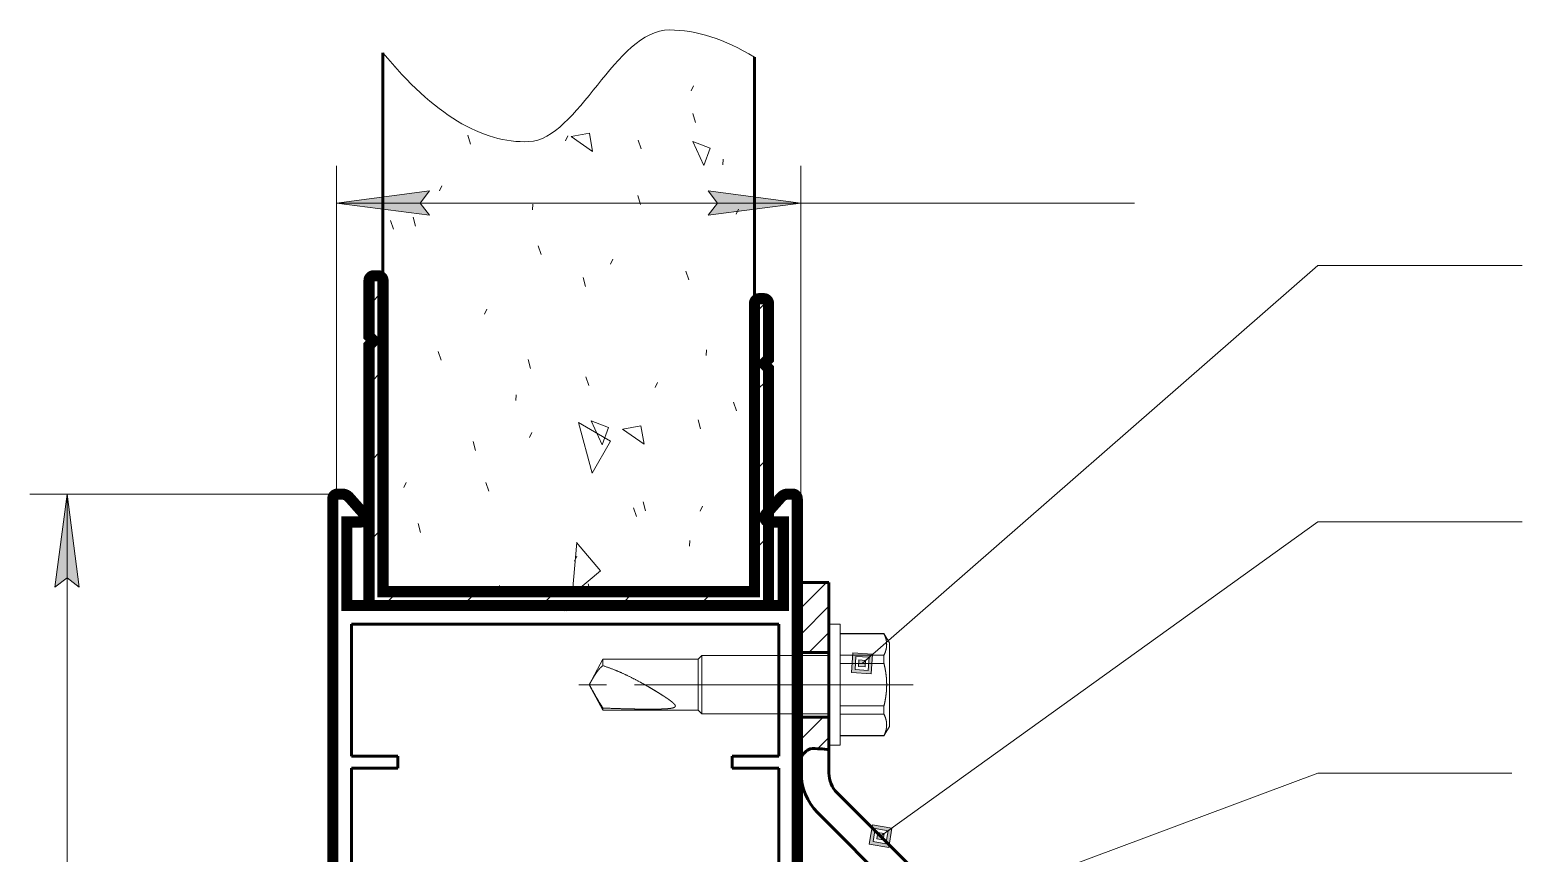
# Model space of a CAD drawing. Header units: millimetres. Extents: x 0 to 841, y 0 to 594.
# Drawn here: x 50.8 to 131.1, y 127.2 to 171.5 of the extents above; entities that cross this region are included whole.
import ezdxf

# ---------------------------------------------------------------- set-up
doc = ezdxf.new("R2010")
doc.units = ezdxf.units.MM
for name, pattern in [('K5LT32768', [0]), ('K5LT32770', [0]), ('K5LT_AXLED', [19.5, 15, -1.5, 1.5, -1.5]), ('K5LT_BASIC', [0]), ('K5LT_THIN', [0]), ('K5LT_THIN_INCLUDED_TO_HATCHING', [0])]:
    doc.linetypes.add(name, pattern=pattern)
doc.layers.add('Системный слой', color=7, linetype='Continuous')

# ---------------------------------------------------------------- blocks, each defined once
blk = doc.blocks.new('U87')
at = {"layer": 'Системный слой', "color": 30, "linetype": 'K5LT_AXLED', "lineweight": 18, "true_color": 0xff8000}
for p, q in [((94.434, 139.026), (96.795, 139.026)), ((94.434, 139.013), (96.795, 139.013)), ((96.795, 139.026), (97.084, 138.526)), ((96.795, 139.013), (96.795, 139.026)), ((81.665, 137.651), (80.934, 136.276)), ((86.784, 137.651), (81.665, 137.651)), ((81.665, 137.651), (81.665, 137.299)), ((86.984, 137.851), (86.784, 137.651)), ((86.784, 134.901), (86.784, 137.651)), ((93.834, 137.851), (86.984, 137.851)), ((86.984, 137.851), (86.984, 134.701)), ((94.434, 137.868), (96.795, 137.868)), ((94.434, 137.421), (96.795, 137.421)), ((96.795, 137.421), (96.795, 137.868)), ((81.665, 134.901), (80.934, 136.276)), ((81.665, 135.019), (81.665, 134.901)), ((94.434, 135.13), (96.795, 135.13)), ((96.795, 134.683), (96.795, 135.13)), ((86.784, 134.901), (81.665, 134.901)), ((86.984, 134.701), (86.784, 134.901)), ((93.834, 134.701), (86.984, 134.701)), ((94.434, 134.683), (96.795, 134.683)), ((94.434, 133.538), (96.795, 133.538)), ((94.434, 133.526), (96.795, 133.526)), ((96.795, 133.526), (97.084, 134.026)), ((96.795, 133.526), (96.795, 133.538)), ((93.834, 133.026), (94.434, 133.026))]:
    blk.add_line(p, q, dxfattribs=at)
for points, knots in [([(96.795, 137.868), (96.825, 137.93), (96.865, 138.025), (96.903, 138.152), (96.924, 138.248), (96.937, 138.344), (96.941, 138.44), (96.937, 138.537), (96.924, 138.633), (96.903, 138.729), (96.865, 138.856), (96.826, 138.951), (96.795, 139.013)], [0, 0, 0, 0, 2.165084, 3.247765, 4.330633, 5.413593, 6.496834, 7.58026, 8.663966, 9.747765, 10.83175, 13, 13, 13, 13]), ([(96.94, 136.276), (96.94, 136.373), (96.935, 136.517), (96.918, 136.725), (96.895, 136.916), (96.855, 137.154), (96.818, 137.327), (96.795, 137.421)], [0, 0, 0, 0, 2, 3, 4.333333, 6, 8, 8, 8, 8]), ([(80.934, 136.276), (80.966, 136.335), (81.016, 136.427), (81.089, 136.557), (81.157, 136.672), (81.236, 136.8), (81.321, 136.929), (81.406, 137.043), (81.48, 137.131), (81.566, 137.221), (81.626, 137.272), (81.665, 137.299)], [0, 0, 0, 0, 1.504176, 2.392626, 3.46464, 4.710724, 6.206453, 7.620947, 8.883179, 9.895758, 12, 12, 12, 12]), ([(81.665, 137.299), (81.856, 137.238), (82.191, 137.117), (82.691, 136.905), (83.167, 136.68), (83.637, 136.434), (84.038, 136.209), (84.339, 136.032), (84.549, 135.906), (84.703, 135.81), (84.83, 135.73), (84.946, 135.656), (85.05, 135.587), (85.142, 135.525), (85.221, 135.47), (85.29, 135.42), (85.348, 135.376), (85.398, 135.336), (85.442, 135.298), (85.48, 135.263), (85.513, 135.228), (85.534, 135.2), (85.548, 135.179), (85.557, 135.161), (85.563, 135.142), (85.565, 135.122), (85.561, 135.103), (85.551, 135.085), (85.534, 135.068), (85.509, 135.052), (85.476, 135.038), (85.435, 135.025), (85.388, 135.014), (85.334, 135.004), (85.268, 134.995), (85.19, 134.987), (85.096, 134.979), (84.984, 134.973), (84.851, 134.967), (84.695, 134.963), (84.519, 134.96), (84.337, 134.959), (84.158, 134.958), (83.979, 134.959), (83.782, 134.961), (83.558, 134.963), (83.297, 134.968), (82.899, 134.976), (82.349, 134.992), (81.9, 135.009), (81.665, 135.019)], [0, 0, 0, 0, 3.695674, 6.493974, 9.736498, 13.007954, 15.764358, 17.743186, 19.110548, 20.060766, 20.959179, 21.769647, 22.543978, 23.218085, 23.828109, 24.346105, 24.836155, 25.252922, 25.624352, 26.024358, 26.379929, 26.691066, 26.874208, 27.047701, 27.238697, 27.448683, 27.667991, 27.867967, 28.079474, 28.320733, 28.601801, 28.89542, 29.204128, 29.546194, 29.941906, 30.417557, 30.96798, 31.628115, 32.389595, 33.304905, 34.368495, 35.451313, 36.479219, 37.489156, 38.581158, 39.912937, 41.402425, 43.125267, 46.873525, 51, 51, 51, 51]), ([(81.665, 135.019), (81.61, 135.103), (81.493, 135.29), (81.342, 135.544), (81.213, 135.768), (81.088, 135.993), (80.995, 136.163), (80.934, 136.276)], [0, 0, 0, 0, 1.82277, 3.891909, 4.975416, 6.027865, 8, 8, 8, 8]), ([(96.795, 135.13), (96.818, 135.224), (96.855, 135.397), (96.895, 135.635), (96.918, 135.826), (96.935, 136.034), (96.94, 136.179), (96.94, 136.276)], [0, 0, 0, 0, 2, 3.666667, 5, 6, 8, 8, 8, 8]), ([(96.795, 133.538), (96.825, 133.6), (96.865, 133.695), (96.903, 133.822), (96.924, 133.918), (96.937, 134.014), (96.941, 134.11), (96.937, 134.207), (96.924, 134.303), (96.903, 134.399), (96.865, 134.526), (96.826, 134.621), (96.795, 134.683)], [0, 0, 0, 0, 2.165084, 3.247765, 4.330633, 5.413593, 6.496834, 7.58026, 8.663966, 9.747765, 10.83175, 13, 13, 13, 13])]:
    blk.add_open_spline(points, degree=3, knots=knots, dxfattribs=at)
blk.add_open_spline([(97.084, 134.026), (97.084, 136.276), (97.084, 138.526)], degree=1, dxfattribs=at)

msp = doc.modelspace()

# ---------------------------------------------------------------- hatches: boundary and pattern name
at = {"layer": 'Системный слой'}
for points in [[(72.327, 161.543), (71.827, 162.201), (72.327, 162.859), (67.327, 162.201)], [(92.327, 162.201), (87.327, 162.859), (87.827, 162.201), (87.327, 161.543)], [(53.476, 141.533), (52.818, 146.533), (52.159, 141.533), (52.818, 142.033)]]:
    msp.add_hatch(color=7, dxfattribs=at).paths.add_polyline_path(points)
h = msp.add_hatch(dxfattribs=at)
h.set_pattern_fill('Металл', angle=45, style=0, pattern_type=0)
h.set_pattern_definition([(45, (0, 0), (-0.707107, 0.707107), [])])
h.paths.add_polyline_path([(92.334, 141.776), (92.334, 139.276), (92.334, 138.006), (93.834, 138.006), (93.834, 139.276), (93.834, 141.776)])
h.paths.add_polyline_path([(92.334, 134.526), (92.334, 132.341), (92.824, 132.823), (93.351, 132.823), (93.834, 132.803), (93.834, 134.526)])
h = msp.add_hatch(color=7, dxfattribs=at)
h.paths.add_polyline_path([(96.108, 136.856), (96.18, 137.914), (95.122, 137.986), (95.05, 136.928)])
h.paths.add_polyline_path([(95.992, 137.75), (95.944, 137.044), (95.238, 137.093), (95.286, 137.798)])
h.paths.add_polyline_path([(95.803, 137.586), (95.779, 137.233), (95.426, 137.257), (95.45, 137.61)])
h = msp.add_hatch(color=7, dxfattribs=at)
h.paths.add_polyline_path([(97.048, 127.511), (97.22, 128.558), (96.173, 128.729), (96.002, 127.683)])
h.paths.add_polyline_path([(97.017, 128.412), (96.903, 127.714), (96.205, 127.829), (96.319, 128.526)])
h.paths.add_polyline_path([(96.814, 128.266), (96.757, 127.917), (96.408, 127.974), (96.465, 128.323)])

# ---------------------------------------------------------------- linework, layer by layer
at = {"layer": 'Системный слой', "color": 5, "linetype": 'K5LT_BASIC', "lineweight": 60, "true_color": 0x0000ff}
for p, q in [((69.827, 158.033), (69.827, 170.283)), ((89.827, 156.802), (89.827, 170.052)), ((93.834, 141.776), (92.334, 141.776)), ((92.334, 139.276), (92.334, 141.776)), ((93.834, 141.776), (93.834, 139.276)), ((79.377, 140.533), (79.627, 140.283)), ((79.627, 140.283), (79.877, 140.533)), ((68.127, 132.433), (68.127, 139.533)), ((68.127, 139.533), (91.127, 139.533)), ((91.127, 139.533), (91.127, 132.433)), ((92.334, 139.276), (92.334, 137.851)), ((93.834, 139.276), (93.834, 131.518)), ((92.327, 138.006), (93.834, 138.006)), ((92.334, 134.701), (92.334, 131.518)), ((92.334, 134.526), (93.834, 134.526)), ((70.627, 132.433), (68.127, 132.433)), ((68.127, 121.283), (68.127, 131.783)), ((68.127, 131.783), (70.627, 131.783)), ((70.627, 131.783), (70.627, 132.433)), ((91.127, 132.433), (88.627, 132.433)), ((88.627, 132.433), (88.627, 131.783)), ((88.627, 131.783), (91.127, 131.783)), ((91.127, 131.783), (91.127, 121.283)), ((94.273, 130.458), (98.948, 125.783)), ((93.213, 129.397), (97.888, 124.722))]:
    msp.add_line(p, q, dxfattribs=at)
at = {"layer": 'Системный слой', "color": 7, "linetype": 'K5LT32770', "lineweight": 18}
for p, q in [((70.458, 169.507), (70.47, 169.533)), ((86.419, 168.243), (86.546, 168.515)), ((86.641, 166.543), (86.512, 167.026)), ((74.533, 165.369), (74.403, 165.852)), ((79.648, 165.553), (79.775, 165.825)), ((80.935, 165.963), (79.95, 165.789)), ((81.109, 164.977), (79.951, 165.788)), ((81.109, 164.978), (80.935, 165.963)), ((83.727, 165.11), (83.556, 165.58)), ((87.098, 164.224), (86.5, 165.506)), ((87.443, 165.162), (86.504, 165.504)), ((87.101, 164.222), (87.443, 165.162)), ((88.119, 164.255), (88.145, 164.554)), ((72.877, 162.863), (73.003, 163.134)), ((83.684, 162.127), (83.554, 162.61)), ((77.87, 161.839), (77.896, 162.138)), ((88.838, 161.599), (88.965, 161.871)), ((70.4, 160.792), (70.229, 161.262)), ((71.575, 160.953), (71.445, 161.436)), ((78.346, 159.427), (78.175, 159.897)), ((82.066, 158.908), (82.193, 159.18)), ((86.292, 158.063), (86.121, 158.533)), ((80.726, 157.711), (80.596, 158.194)), ((75.295, 156.218), (75.422, 156.49)), ((87.222, 153.994), (87.248, 154.293)), ((89.827, 154.654), (89.747, 154.952)), ((72.965, 153.744), (72.794, 154.214)), ((77.768, 153.295), (77.638, 153.778)), ((80.911, 152.38), (80.74, 152.85)), ((76.972, 151.578), (76.998, 151.877)), ((84.485, 152.264), (84.612, 152.536)), ((88.857, 151.015), (88.686, 151.485)), ((82.078, 149.39), (80.346, 150.39)), ((81.08, 147.658), (80.348, 150.39)), ((81.625, 149.19), (81.028, 150.471)), ((81.971, 150.127), (81.031, 150.469)), ((86.919, 150.053), (86.789, 150.536)), ((77.714, 149.573), (77.84, 149.845)), ((81.629, 149.187), (81.971, 150.127)), ((83.886, 149.22), (82.728, 150.031)), ((83.713, 150.206), (82.729, 150.032)), ((83.887, 149.221), (83.713, 150.206)), ((74.81, 148.879), (74.681, 149.362)), ((81.078, 147.658), (82.078, 149.39)), ((70.942, 146.883), (71.069, 147.155)), ((75.531, 146.697), (75.36, 147.166)), ((83.476, 145.332), (83.305, 145.802)), ((83.961, 145.637), (83.832, 146.119)), ((86.903, 145.619), (87.03, 145.891)), ((71.852, 144.463), (71.723, 144.946)), ((80.022, 141.283), (80.254, 143.935)), ((81.538, 142.403), (80.252, 143.935)), ((86.324, 143.733), (86.35, 144.032)), ((80.132, 142.929), (80.259, 143.201)), ((80.203, 141.283), (81.538, 142.403)), ((70.052, 141.283), (69.979, 141.483)), ((76.074, 141.317), (76.1, 141.616)), ((80.986, 141.283), (80.874, 141.703))]:
    msp.add_line(p, q, dxfattribs=at)
at = {"layer": 'Системный слой', "color": 7, "linetype": 'K5LT_THIN', "lineweight": 18}
for p, q in [((67.327, 146.283), (67.327, 164.201)), ((92.327, 146.283), (92.327, 164.201)), ((67.327, 162.201), (72.327, 162.859)), ((72.327, 162.859), (71.827, 162.201)), ((87.827, 162.201), (87.327, 162.859)), ((87.327, 162.859), (92.327, 162.201)), ((72.327, 161.543), (67.327, 162.201)), ((67.327, 162.201), (92.327, 162.201)), ((71.827, 162.201), (72.327, 161.543)), ((92.327, 162.201), (87.327, 161.543)), ((87.327, 161.543), (87.827, 162.201)), ((92.327, 162.201), (110.275, 162.201)), ((120.154, 158.833), (95.615, 137.421)), ((120.154, 158.833), (131.147, 158.833)), ((67.577, 146.533), (50.818, 146.533)), ((52.159, 141.533), (52.818, 146.533)), ((52.818, 146.533), (53.476, 141.533)), ((52.818, 146.533), (52.818, 106.533)), ((120.154, 145.033), (96.611, 128.12)), ((120.154, 145.033), (131.147, 145.033)), ((52.818, 142.033), (52.159, 141.533)), ((53.476, 141.533), (52.818, 142.033)), ((95.122, 137.986), (95.05, 136.928)), ((96.18, 137.914), (95.122, 137.986)), ((95.286, 137.798), (95.238, 137.093)), ((95.992, 137.75), (95.286, 137.798)), ((95.45, 137.61), (95.426, 137.257)), ((95.803, 137.586), (95.45, 137.61)), ((95.779, 137.233), (95.803, 137.586)), ((95.803, 137.586), (95.992, 137.75)), ((95.944, 137.044), (95.992, 137.75)), ((95.992, 137.75), (96.18, 137.914)), ((96.108, 136.856), (96.18, 137.914)), ((95.05, 136.928), (96.108, 136.856)), ((95.238, 137.093), (95.944, 137.044)), ((95.426, 137.257), (95.779, 137.233)), ((120.154, 131.518), (104.827, 125.783)), ((120.154, 131.518), (130.592, 131.518)), ((96.173, 128.729), (96.002, 127.683)), ((97.22, 128.558), (96.173, 128.729)), ((97.017, 128.412), (97.22, 128.558)), ((97.048, 127.511), (97.22, 128.558)), ((96.319, 128.526), (96.205, 127.829)), ((96.205, 127.829), (96.903, 127.714)), ((97.017, 128.412), (96.319, 128.526)), ((96.465, 128.323), (96.408, 127.974)), ((96.408, 127.974), (96.757, 127.917)), ((96.814, 128.266), (96.465, 128.323)), ((96.757, 127.917), (96.814, 128.266)), ((96.814, 128.266), (97.017, 128.412)), ((96.903, 127.714), (97.017, 128.412)), ((96.002, 127.683), (97.048, 127.511))]:
    msp.add_line(p, q, dxfattribs=at)
at = {"layer": 'Системный слой', "color": 7, "linetype": 'K5LT32768', "lineweight": 18}
for p, q in [((69.077, 156.702), (69.827, 157.452)), ((89.827, 156.239), (90.532, 156.945)), ((69.077, 152.46), (69.827, 153.21)), ((89.827, 151.997), (90.577, 152.747)), ((69.077, 148.217), (69.827, 148.967)), ((89.827, 147.754), (90.577, 148.504)), ((69.077, 143.974), (69.827, 144.724)), ((89.827, 143.511), (90.577, 144.261)), ((69.878, 140.533), (70.628, 141.283)), ((74.121, 140.533), (74.871, 141.283)), ((78.363, 140.533), (79.113, 141.283)), ((82.606, 140.533), (83.356, 141.283)), ((86.849, 140.533), (87.599, 141.283))]:
    msp.add_line(p, q, dxfattribs=at)
at = {"layer": 'Системный слой', "color": 30, "linetype": 'K5LT_AXLED', "lineweight": 18, "true_color": 0xff8000}
for p, q in [((93.834, 139.526), (94.434, 139.526)), ((98.361, 136.276), (80.264, 136.276))]:
    msp.add_line(p, q, dxfattribs=at)
at = {"layer": 'Системный слой', "color": 5, "linetype": 'K5LT_BASIC', "true_color": 0x0000ff, "const_width": 0.6}
for points in [[(89.827, 142.638), (89.827, 141.283), (69.827, 141.283), (69.827, 158.033, 0.414214), (69.577, 158.283), (69.327, 158.283, 0.414214), (69.077, 158.033), (69.077, 155.033), (69.327, 154.783), (69.077, 154.533), (69.077, 140.783, 0.414214), (69.327, 140.533), (90.327, 140.533, 0.414214), (90.577, 140.783), (90.577, 142.638)], [(90.577, 140.783), (90.577, 153.302), (90.327, 153.552), (90.577, 153.802), (90.577, 156.802, 0.414214), (90.327, 157.052), (90.077, 157.052, 0.414214), (89.827, 156.802), (89.827, 142.638)], [(79.377, 112.533), (67.877, 112.533), (67.877, 108.033), (68.627, 108.033, -0.646887), (68.814, 107.617), (68.001, 106.701, -0.214413), (67.627, 106.533), (67.377, 106.533, -0.414214), (67.127, 106.783), (67.127, 146.283, -0.414214), (67.377, 146.533), (67.627, 146.533, -0.214413), (68.001, 146.365), (68.814, 145.449, -0.646887), (68.627, 145.033), (67.877, 145.033), (67.877, 140.533), (79.377, 140.533)], [(79.877, 140.533), (91.377, 140.533), (91.377, 145.033), (90.627, 145.033, -0.646887), (90.44, 145.449), (91.253, 146.365, -0.214413), (91.627, 146.533), (91.877, 146.533, -0.414214), (92.127, 146.283), (92.127, 106.783, -0.414214), (91.877, 106.533), (91.627, 106.533, -0.214413), (91.253, 106.701), (90.44, 107.617, -0.646887), (90.627, 108.033), (91.377, 108.033), (91.377, 112.533), (79.877, 112.533)]]:
    msp.add_lwpolyline(points, format="xyb", dxfattribs=at)
at = {"layer": 'Системный слой', "color": 5, "linetype": 'K5LT_BASIC', "lineweight": 60, "true_color": 0x0000ff}
for radius in [3, 1.5]:
    msp.add_arc((95.334, 131.518), radius, 180, 225, dxfattribs=at)
at = {"layer": 'Системный слой', "color": 7, "linetype": 'K5LT_THIN_INCLUDED_TO_HATCHING', "lineweight": 18}
msp.add_open_spline([(69.827, 170.283), (72.551, 166.985), (75.169, 165.392), (77.679, 165.506), (80.318, 165.625), (82.355, 171.503), (85.241, 171.516), (86.679, 171.523), (88.207, 171.035), (89.827, 170.052)], degree=3, knots=[0, 0, 0, 0, 1, 1, 1, 2, 2, 2, 3, 3, 3, 3], dxfattribs=at)
at = {"layer": 'Системный слой', "color": 30, "linetype": 'K5LT_AXLED', "lineweight": 18, "true_color": 0xff8000}
for points, knots in [([(93.834, 133.026), (93.834, 134.701), (93.834, 137.851), (93.834, 139.526)], [0, 0, 3.35, 9.65, 13, 13]), ([(94.434, 133.026), (94.434, 133.526), (94.434, 139.026), (94.434, 139.526)], [0, 0, 1, 12, 13, 13])]:
    msp.add_open_spline(points, degree=1, knots=knots, dxfattribs=at)
at = {"layer": 'Системный слой', "color": 5, "linetype": 'K5LT_BASIC', "lineweight": 60, "true_color": 0x0000ff}
msp.add_open_spline([(92.327, 132.326), (92.453, 132.586), (92.619, 132.752), (92.824, 132.823), (92.978, 132.876), (93.175, 132.823), (93.351, 132.823), (93.509, 132.823), (93.687, 132.777), (93.834, 132.803)], degree=3, knots=[0, 0, 0, 0, 1, 1, 1, 2, 2, 2, 3, 3, 3, 3], dxfattribs=at)

# ---------------------------------------------------------------- block references
at = {"layer": 'Системный слой'}
msp.add_blockref('U87', (0, 0), dxfattribs=at)

doc.saveas('drawing.dxf')
